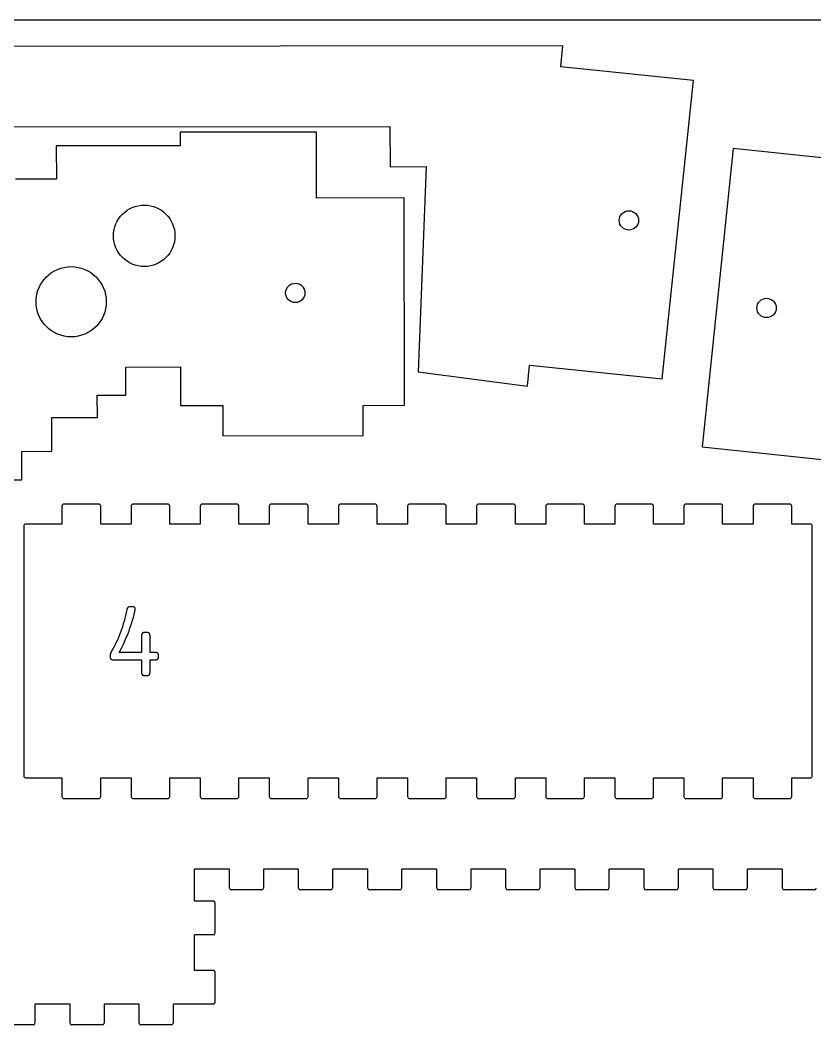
# Model space of a CAD drawing. Extents: x 296 to 1497, y 3 to 304.
# Drawn here: x 478.8 to 593.8, y 158.7 to 304.1 of the extents above; entities that cross this region are included whole.
import ezdxf

# ---------------------------------------------------------------- set-up
doc = ezdxf.new("R2010")
doc.units = 0
doc.layers.add('FLAT_PANELS', color=1, linetype='CONTINUOUS')
doc.layers.add('HELP_LINES', color=3, linetype='CONTINUOUS')

msp = doc.modelspace()

# ---------------------------------------------------------------- linework, layer by layer
at = {"layer": 'FLAT_PANELS'}
for p, q in [((557.3, 300.38), (397.8, 300.16)), ((556.99, 297.4), (557.3, 300.38, 0)), ((557.3, 300.38, 0), (557.3, 300.38)), ((556.99, 297.35), (556.99, 297.4)), ((576.18, 295.36), (556.99, 297.35)), ((571.69, 252.18), (576.18, 295.36)), ((437.99, 288.57), (532.28, 288.71)), ((521.64, 287.89), (501.92, 287.86)), ((501.92, 287.86), (501.93, 285.9)), ((521.65, 278.34), (521.64, 287.89)), ((532.28, 288.71), (532.29, 282.88)), ((501.93, 285.9), (484, 285.88)), ((484, 285.88), (484.01, 281.09)), ((581.96, 285.51), (577.47, 242.33)), ((601.16, 283.51), (581.96, 285.51)), ((532.29, 282.88), (537.53, 282.89)), ((537.53, 282.89), (536.35, 253.2)), ((484.01, 281.09), (478.07, 281.08)), ((534.33, 278.36), (521.65, 278.34)), ((534.37, 248.36), (534.33, 278.36)), ((494.04, 253.9), (501.97, 253.91)), ((494.05, 249.83), (494.04, 253.9)), ((501.97, 253.91), (501.98, 248.31)), ((536.35, 253.2), (552.18, 251.15)), ((552.18, 251.15), (552.49, 254.13)), ((552.49, 254.13), (552.5, 254.17)), ((552.5, 254.17), (571.69, 252.18)), ((489.93, 249.82), (494.05, 249.83)), ((489.94, 246.59), (489.93, 249.82)), ((501.98, 248.31), (508.09, 248.32)), ((508.09, 248.32), (508.1, 243.96)), ((528.38, 248.35), (534.37, 248.36)), ((528.39, 243.98), (528.38, 248.35)), ((483.36, 241.7), (483.35, 246.59)), ((483.35, 246.59), (489.94, 246.59)), ((508.1, 243.96), (528.39, 243.98)), ((479.01, 241.69), (483.36, 241.7)), ((479.01, 237.56), (479.01, 241.69)), ((577.47, 242.33), (596.67, 240.33)), ((319.51, 237.34), (479.01, 237.56)), ((490.12, 234.07, 0), (485.12, 234.07, 0)), ((500.12, 234.07, 0), (495.12, 234.07, 0)), ((510.12, 234.07, 0), (505.12, 234.07, 0)), ((520.12, 234.07, 0), (515.12, 234.07, 0)), ((530.12, 234.07, 0), (525.12, 234.07, 0)), ((540.12, 234.07, 0), (535.12, 234.07, 0)), ((550.12, 234.07, 0), (545.12, 234.07, 0)), ((560.12, 234.07, 0), (555.12, 234.07, 0)), ((570.12, 234.07, 0), (565.12, 234.07, 0)), ((580.12, 234.07, 0), (575.12, 234.07, 0)), ((590.12, 234.07, 0), (585.12, 234.07, 0)), ((484.82, 233.77, 0), (484.82, 231.17, 0)), ((490.42, 231.17, 0), (490.42, 233.77, 0)), ((494.82, 233.77, 0), (494.82, 231.17, 0)), ((500.42, 231.17, 0), (500.42, 233.77, 0)), ((504.82, 233.77, 0), (504.82, 231.17, 0)), ((510.42, 231.17, 0), (510.42, 233.77, 0)), ((514.82, 233.77, 0), (514.82, 231.17, 0)), ((520.42, 231.17, 0), (520.42, 233.77, 0)), ((524.82, 233.77, 0), (524.82, 231.17, 0)), ((530.42, 231.17, 0), (530.42, 233.77, 0)), ((534.82, 233.77, 0), (534.82, 231.17, 0)), ((540.42, 231.17, 0), (540.42, 233.77, 0)), ((544.82, 233.77, 0), (544.82, 231.17, 0)), ((550.42, 231.17, 0), (550.42, 233.77, 0)), ((554.82, 233.77, 0), (554.82, 231.17, 0)), ((560.42, 231.17, 0), (560.42, 233.77, 0)), ((564.82, 233.77, 0), (564.82, 231.17, 0)), ((570.42, 231.17, 0), (570.42, 233.77, 0)), ((574.82, 233.77, 0), (574.82, 231.17, 0)), ((580.42, 231.17, 0), (580.42, 233.77, 0)), ((584.82, 233.77, 0), (584.82, 231.17, 0)), ((590.42, 231.17, 0), (590.42, 233.77, 0)), ((484.82, 231.17, 0), (479.58, 231.17, 0)), ((494.82, 231.17, 0), (490.42, 231.17, 0)), ((504.82, 231.17, 0), (500.42, 231.17, 0)), ((514.82, 231.17, 0), (510.42, 231.17, 0)), ((524.82, 231.17, 0), (520.42, 231.17, 0)), ((534.82, 231.17, 0), (530.42, 231.17, 0)), ((544.82, 231.17, 0), (540.42, 231.17, 0)), ((554.82, 231.17, 0), (550.42, 231.17, 0)), ((564.82, 231.17, 0), (560.42, 231.17, 0)), ((574.82, 231.17, 0), (570.42, 231.17, 0)), ((584.82, 231.17, 0), (580.42, 231.17, 0)), ((593.09, 231.17, 0), (590.42, 231.17, 0)), ((479.28, 230.87, 0), (479.28, 194.76, 0)), ((593.39, 194.76, 0), (593.39, 230.87, 0)), ((479.58, 194.46, 0), (484.82, 194.46, 0)), ((484.82, 194.46, 0), (484.82, 191.76, 0)), ((490.42, 191.76, 0), (490.42, 194.46, 0)), ((490.42, 194.46, 0), (494.82, 194.46, 0)), ((494.82, 194.46, 0), (494.82, 191.76, 0)), ((500.42, 191.76, 0), (500.42, 194.46, 0)), ((500.42, 194.46, 0), (504.82, 194.46, 0)), ((504.82, 194.46, 0), (504.82, 191.76, 0)), ((510.42, 191.76, 0), (510.42, 194.46, 0)), ((510.42, 194.46, 0), (514.82, 194.46, 0)), ((514.82, 194.46, 0), (514.82, 191.76, 0)), ((520.42, 191.76, 0), (520.42, 194.46, 0)), ((520.42, 194.46, 0), (524.82, 194.46, 0)), ((524.82, 194.46, 0), (524.82, 191.76, 0)), ((530.42, 191.76, 0), (530.42, 194.46, 0)), ((530.42, 194.46, 0), (534.82, 194.46, 0)), ((534.82, 194.46, 0), (534.82, 191.76, 0)), ((540.42, 191.76, 0), (540.42, 194.46, 0)), ((540.42, 194.46, 0), (544.82, 194.46, 0)), ((544.82, 194.46, 0), (544.82, 191.76, 0)), ((550.42, 191.76, 0), (550.42, 194.46, 0)), ((550.42, 194.46, 0), (554.82, 194.46, 0)), ((554.82, 194.46, 0), (554.82, 191.76, 0)), ((560.42, 191.76, 0), (560.42, 194.46, 0)), ((560.42, 194.46, 0), (564.82, 194.46, 0)), ((564.82, 194.46, 0), (564.82, 191.76, 0)), ((570.42, 191.76, 0), (570.42, 194.46, 0)), ((570.42, 194.46, 0), (574.82, 194.46, 0)), ((574.82, 194.46, 0), (574.82, 191.76, 0)), ((580.42, 191.76, 0), (580.42, 194.46, 0)), ((580.42, 194.46, 0), (584.82, 194.46, 0)), ((584.82, 194.46, 0), (584.82, 191.76, 0)), ((590.42, 191.76, 0), (590.42, 194.46, 0)), ((590.42, 194.46, 0), (593.09, 194.46, 0)), ((485.12, 191.46, 0), (490.12, 191.46, 0)), ((495.12, 191.46, 0), (500.12, 191.46, 0)), ((505.12, 191.46, 0), (510.12, 191.46, 0)), ((515.12, 191.46, 0), (520.12, 191.46, 0)), ((525.12, 191.46, 0), (530.12, 191.46, 0)), ((535.12, 191.46, 0), (540.12, 191.46, 0)), ((545.12, 191.46, 0), (550.12, 191.46, 0)), ((555.12, 191.46, 0), (560.12, 191.46, 0)), ((565.12, 191.46, 0), (570.12, 191.46, 0)), ((575.12, 191.46, 0), (580.12, 191.46, 0)), ((585.12, 191.46, 0), (590.12, 191.46, 0)), ((504.01, 181.26), (503.96, 181.21)), ((503.96, 181.21), (503.96, 176.7)), ((509.01, 181.26), (504.01, 181.26)), ((509.06, 181.21), (509.01, 181.26)), ((509.06, 178.5), (509.06, 181.21)), ((514.01, 181.26), (513.96, 181.21)), ((513.96, 181.21), (513.96, 178.5)), ((519.01, 181.26), (514.01, 181.26)), ((519.06, 181.21), (519.01, 181.26)), ((519.06, 178.5), (519.06, 181.21)), ((524.01, 181.26), (523.96, 181.21)), ((523.96, 181.21), (523.96, 178.5)), ((529.01, 181.26), (524.01, 181.26)), ((529.06, 181.21), (529.01, 181.26)), ((529.06, 178.5), (529.06, 181.21)), ((534.01, 181.26), (533.96, 181.21)), ((533.96, 181.21), (533.96, 178.5)), ((539.01, 181.26), (534.01, 181.26)), ((539.06, 181.21), (539.01, 181.26)), ((539.06, 178.5), (539.06, 181.21)), ((544.01, 181.26), (543.96, 181.21)), ((543.96, 181.21), (543.96, 178.5)), ((549.01, 181.26), (544.01, 181.26)), ((549.06, 181.21), (549.01, 181.26)), ((549.06, 178.5), (549.06, 181.21)), ((554.01, 181.26), (553.96, 181.21)), ((553.96, 181.21), (553.96, 178.5)), ((559.01, 181.26), (554.01, 181.26)), ((559.06, 181.21), (559.01, 181.26)), ((559.06, 178.5), (559.06, 181.21)), ((564.01, 181.26), (563.96, 181.21)), ((563.96, 181.21), (563.96, 178.5)), ((569.01, 181.26), (564.01, 181.26)), ((569.06, 181.21), (569.01, 181.26)), ((569.06, 178.5), (569.06, 181.21)), ((574.01, 181.26), (573.96, 181.21)), ((573.96, 181.21), (573.96, 178.5)), ((579.01, 181.26), (574.01, 181.26)), ((579.06, 181.21), (579.01, 181.26)), ((579.06, 178.5), (579.06, 181.21)), ((584.01, 181.26), (583.96, 181.21)), ((583.96, 181.21), (583.96, 178.5)), ((589.01, 181.26), (584.01, 181.26)), ((589.06, 181.21), (589.01, 181.26)), ((589.06, 178.5), (589.06, 181.21)), ((513.71, 178.25), (509.31, 178.25)), ((523.71, 178.25), (519.31, 178.25)), ((533.71, 178.25), (529.31, 178.25)), ((543.71, 178.25), (539.31, 178.25)), ((553.71, 178.25), (549.31, 178.25)), ((563.71, 178.25), (559.31, 178.25)), ((573.71, 178.25), (569.31, 178.25)), ((583.71, 178.25), (579.31, 178.25)), ((593.71, 178.25), (589.31, 178.25)), ((503.96, 176.7), (504.01, 176.65)), ((504.01, 176.65), (506.71, 176.65)), ((506.96, 176.4), (506.96, 171.99)), ((504.01, 171.74), (503.96, 171.69)), ((503.96, 171.69), (503.96, 166.68)), ((506.71, 171.74), (504.01, 171.74)), ((503.96, 166.68), (504.01, 166.63)), ((504.01, 166.63), (506.71, 166.63)), ((506.96, 166.38), (506.96, 161.97)), ((480.95, 161.72), (480.9, 161.67)), ((480.9, 161.67), (480.9, 158.96)), ((485.95, 161.72), (480.95, 161.72)), ((486, 161.67), (485.95, 161.72)), ((486, 158.96), (486, 161.67)), ((490.95, 161.72), (490.9, 161.67)), ((490.9, 161.67), (490.9, 158.96)), ((495.95, 161.72), (490.95, 161.72)), ((496, 161.67), (495.95, 161.72)), ((496, 158.96), (496, 161.67)), ((500.95, 161.72), (500.9, 161.67)), ((500.9, 161.67), (500.9, 158.96)), ((506.71, 161.72), (500.95, 161.72)), ((480.65, 158.71), (476.25, 158.71)), ((490.65, 158.71), (486.25, 158.71)), ((500.65, 158.71), (496.25, 158.71))]:
    msp.add_line(p, q, dxfattribs=at)
for centre, radius in [((496.72, 272.88), 4.45), ((566.85, 275.11), 1.4), ((486.15, 263.34), 5.08), ((518.58, 264.62), 1.4), ((586.77, 262.44), 1.4)]:
    msp.add_circle(centre, radius, dxfattribs=at)
for centre, radius, start, end in [((485.12, 233.77, 0), 0.3, 90, 180), ((490.12, 233.77, 0), 0.3, 360, 90), ((495.12, 233.77, 0), 0.3, 90, 180), ((500.12, 233.77, 0), 0.3, 360, 90), ((505.12, 233.77, 0), 0.3, 90, 180), ((510.12, 233.77, 0), 0.3, 360, 90), ((515.12, 233.77, 0), 0.3, 90, 180), ((520.12, 233.77, 0), 0.3, 360, 90), ((525.12, 233.77, 0), 0.3, 90, 180), ((530.12, 233.77, 0), 0.3, 360, 90), ((535.12, 233.77, 0), 0.3, 90, 180), ((540.12, 233.77, 0), 0.3, 360, 90), ((545.12, 233.77, 0), 0.3, 90, 180), ((550.12, 233.77, 0), 0.3, 360, 90), ((555.12, 233.77, 0), 0.3, 90, 180), ((560.12, 233.77, 0), 0.3, 360, 90), ((565.12, 233.77, 0), 0.3, 90, 180), ((570.12, 233.77, 0), 0.3, 360, 90), ((575.12, 233.77, 0), 0.3, 90, 180), ((580.12, 233.77, 0), 0.3, 360, 90), ((585.12, 233.77, 0), 0.3, 90, 180), ((590.12, 233.77, 0), 0.3, 360, 90), ((479.58, 230.87, 0), 0.3, 90.0002, 180), ((593.09, 230.87, 0), 0.3, 360, 90.0004), ((479.58, 194.76, 0), 0.3, 180, 269.9998), ((593.09, 194.76, 0), 0.3, 269.9996, 0), ((485.12, 191.76, 0), 0.3, 180, 269.9998), ((490.12, 191.76, 0), 0.3, 269.9998, 0), ((495.12, 191.76, 0), 0.3, 180, 269.9998), ((500.12, 191.76, 0), 0.3, 269.9998, 0), ((505.12, 191.76, 0), 0.3, 180, 269.9998), ((510.12, 191.76, 0), 0.3, 269.9998, 0), ((515.12, 191.76, 0), 0.3, 180, 269.9998), ((520.12, 191.76, 0), 0.3, 269.9998, 0), ((525.12, 191.76, 0), 0.3, 180, 269.9998), ((530.12, 191.76, 0), 0.3, 269.9998, 0), ((535.12, 191.76, 0), 0.3, 180, 269.9998), ((540.12, 191.76, 0), 0.3, 269.9998, 0), ((545.12, 191.76, 0), 0.3, 180, 269.9998), ((550.12, 191.76, 0), 0.3, 269.9998, 0), ((555.12, 191.76, 0), 0.3, 180, 269.9998), ((560.12, 191.76, 0), 0.3, 269.9998, 0), ((565.12, 191.76, 0), 0.3, 180, 269.9998), ((570.12, 191.76, 0), 0.3, 269.9998, 0), ((575.12, 191.76, 0), 0.3, 180, 269.9998), ((580.12, 191.76, 0), 0.3, 269.9998, 0), ((585.12, 191.76, 0), 0.3, 180, 269.9998), ((590.12, 191.76, 0), 0.3, 269.9998, 0), ((509.31, 178.5), 0.25, 180, 270), ((513.71, 178.5), 0.25, 270, 0), ((519.31, 178.5), 0.25, 180, 270), ((523.71, 178.5), 0.25, 270, 0), ((529.31, 178.5), 0.25, 180, 270), ((533.71, 178.5), 0.25, 270, 0), ((539.31, 178.5), 0.25, 180, 270), ((543.71, 178.5), 0.25, 270, 0), ((549.31, 178.5), 0.25, 180, 270), ((553.71, 178.5), 0.25, 270, 0), ((559.31, 178.5), 0.25, 180, 270), ((563.71, 178.5), 0.25, 270, 0), ((569.31, 178.5), 0.25, 180, 270), ((573.71, 178.5), 0.25, 270, 0), ((579.31, 178.5), 0.25, 180, 270), ((583.71, 178.5), 0.25, 270, 0), ((589.31, 178.5), 0.25, 180, 270), ((593.71, 178.5), 0.25, 270, 0), ((506.71, 176.4), 0.25, 0, 90), ((506.71, 171.99), 0.25, 270, 0), ((506.71, 166.38), 0.25, 0, 90), ((506.71, 161.97), 0.25, 270.0001, 0), ((480.65, 158.96), 0.25, 270, 0), ((486.25, 158.96), 0.25, 180, 270), ((490.65, 158.96), 0.25, 270, 0), ((496.25, 158.96), 0.25, 180, 270), ((500.65, 158.96), 0.25, 270, 0)]:
    msp.add_arc(centre, radius, start, end, dxfattribs=at)
at = {"layer": 'HELP_LINES'}
for p, q in [((895.91, 304.09), (295.91, 304.09)), ((494.1, 218.37), (494.01, 217.95)), ((494.19, 218.79), (494.1, 218.37)), ((494.2, 218.84), (494.19, 218.83)), ((494.19, 218.83), (494.19, 218.81)), ((494.19, 218.81), (494.19, 218.79)), ((494.21, 218.88), (494.2, 218.87)), ((494.2, 218.87), (494.2, 218.85)), ((494.2, 218.85), (494.2, 218.84)), ((494.22, 218.91), (494.21, 218.9)), ((494.21, 218.9), (494.21, 218.89)), ((494.21, 218.89), (494.21, 218.88)), ((494.23, 218.93), (494.22, 218.92)), ((494.22, 218.92), (494.22, 218.91)), ((494.24, 218.95), (494.23, 218.95)), ((494.23, 218.95), (494.23, 218.94)), ((494.23, 218.94), (494.23, 218.93)), ((494.25, 218.97), (494.24, 218.96)), ((494.24, 218.96), (494.24, 218.95)), ((494.26, 218.99), (494.25, 218.98)), ((494.25, 218.98), (494.25, 218.97)), ((494.27, 219.01), (494.26, 219)), ((494.26, 219), (494.26, 218.99)), ((494.28, 219.02), (494.27, 219.02)), ((494.27, 219.02), (494.27, 219.01)), ((494.29, 219.03), (494.28, 219.02)), ((494.3, 219.05), (494.29, 219.04)), ((494.29, 219.04), (494.29, 219.03)), ((494.31, 219.06), (494.3, 219.05)), ((494.32, 219.07), (494.31, 219.06)), ((494.31, 219.06), (494.31, 219.06)), ((494.33, 219.08), (494.32, 219.07)), ((494.34, 219.09), (494.33, 219.08)), ((494.33, 219.08), (494.33, 219.08)), ((494.35, 219.1), (494.34, 219.09)), ((494.36, 219.1), (494.35, 219.1)), ((494.37, 219.12), (494.36, 219.11)), ((494.36, 219.11), (494.36, 219.1)), ((494.38, 219.12), (494.37, 219.12)), ((494.39, 219.13), (494.38, 219.12)), ((494.4, 219.13), (494.39, 219.13)), ((494.41, 219.14), (494.4, 219.13)), ((494.42, 219.15), (494.41, 219.14)), ((494.41, 219.14), (494.41, 219.14)), ((494.43, 219.15), (494.42, 219.15)), ((494.44, 219.15), (494.43, 219.15)), ((494.45, 219.16), (494.44, 219.15)), ((494.46, 219.16), (494.45, 219.16)), ((494.47, 219.17), (494.46, 219.16)), ((494.48, 219.17), (494.47, 219.17)), ((494.49, 219.17), (494.48, 219.17)), ((494.5, 219.18), (494.49, 219.17)), ((494.51, 219.18), (494.5, 219.18)), ((494.52, 219.18), (494.51, 219.18)), ((494.53, 219.18), (494.52, 219.18)), ((494.54, 219.18), (494.53, 219.18)), ((494.56, 219.19), (494.54, 219.18)), ((494.57, 219.19), (494.56, 219.19)), ((494.58, 219.19), (494.57, 219.19)), ((494.59, 219.19), (494.58, 219.19)), ((494.6, 219.19), (494.59, 219.19)), ((494.61, 219.19), (494.6, 219.19)), ((494.63, 219.19), (494.61, 219.19)), ((494.64, 219.19), (494.63, 219.19)), ((494.65, 219.19), (494.64, 219.19)), ((495.08, 219.19), (494.65, 219.19)), ((495.1, 219.19), (495.08, 219.19)), ((495.11, 219.19), (495.1, 219.19)), ((495.12, 219.19), (495.11, 219.19)), ((495.13, 219.19), (495.12, 219.19)), ((495.14, 219.19), (495.13, 219.19)), ((495.15, 219.19), (495.14, 219.19)), ((495.16, 219.19), (495.15, 219.19)), ((495.15, 217.68), (495.25, 218.08)), ((495.16, 219.18), (495.16, 219.19)), ((495.17, 219.18), (495.16, 219.18)), ((495.18, 219.18), (495.17, 219.18)), ((495.19, 219.18), (495.18, 219.18)), ((495.2, 219.18), (495.19, 219.18)), ((495.21, 219.17), (495.2, 219.18)), ((495.22, 219.17), (495.21, 219.17)), ((495.23, 219.17), (495.22, 219.17)), ((495.23, 219.16), (495.23, 219.17)), ((495.24, 219.16), (495.23, 219.16)), ((495.25, 219.16), (495.24, 219.16)), ((495.26, 219.15), (495.25, 219.16)), ((495.25, 218.08), (495.41, 218.71)), ((495.27, 219.15), (495.26, 219.15)), ((495.26, 219.15), (495.26, 219.15)), ((495.28, 219.14), (495.27, 219.15)), ((495.29, 219.14), (495.28, 219.14)), ((495.29, 219.13), (495.29, 219.14)), ((495.3, 219.13), (495.29, 219.13)), ((495.31, 219.12), (495.3, 219.13)), ((495.32, 219.11), (495.31, 219.12)), ((495.31, 219.12), (495.31, 219.12)), ((495.33, 219.11), (495.32, 219.11)), ((495.33, 219.1), (495.33, 219.11)), ((495.34, 219.1), (495.33, 219.1)), ((495.35, 219.09), (495.34, 219.1)), ((495.36, 219.08), (495.35, 219.09)), ((495.35, 219.09), (495.35, 219.09)), ((495.37, 219.07), (495.36, 219.08)), ((495.36, 219.08), (495.36, 219.08)), ((495.37, 219.06), (495.37, 219.07)), ((495.38, 219.06), (495.37, 219.06)), ((495.38, 219.05), (495.38, 219.06)), ((495.39, 219.04), (495.38, 219.05)), ((495.4, 219.03), (495.39, 219.04)), ((495.39, 219.04), (495.39, 219.04)), ((495.4, 219.02), (495.4, 219.03)), ((495.41, 219.01), (495.4, 219.02)), ((495.4, 219.02), (495.4, 219.02)), ((495.41, 219), (495.41, 219.01)), ((495.41, 218.99), (495.41, 219)), ((495.42, 218.98), (495.41, 218.99)), ((495.41, 218.99), (495.41, 218.99)), ((495.41, 218.74), (495.42, 218.77)), ((495.41, 218.71), (495.41, 218.74)), ((495.42, 218.97), (495.42, 218.98)), ((495.42, 218.96), (495.42, 218.97)), ((495.42, 218.95), (495.42, 218.96)), ((495.42, 218.96), (495.42, 218.96)), ((495.43, 218.94), (495.42, 218.95)), ((495.42, 218.79), (495.43, 218.82)), ((495.42, 218.77), (495.42, 218.79)), ((495.43, 218.93), (495.43, 218.94)), ((495.43, 218.92), (495.43, 218.93)), ((495.43, 218.91), (495.43, 218.92)), ((495.43, 218.9), (495.43, 218.91)), ((495.43, 218.89), (495.43, 218.9)), ((495.43, 218.9), (495.43, 218.9)), ((495.43, 218.88), (495.43, 218.89)), ((495.43, 218.87), (495.43, 218.88)), ((495.43, 218.86), (495.43, 218.87)), ((495.43, 218.85), (495.43, 218.86)), ((495.43, 218.84), (495.43, 218.85)), ((495.43, 218.83), (495.43, 218.84)), ((495.43, 218.82), (495.43, 218.83)), ((493.68, 216.73), (493.56, 216.33)), ((493.8, 217.14), (493.68, 216.73)), ((493.9, 217.54), (493.8, 217.14)), ((494.01, 217.95), (493.9, 217.54)), ((494.8, 216.51), (494.92, 216.9)), ((494.92, 216.9), (495.04, 217.29)), ((495.04, 217.29), (495.15, 217.68)), ((493.29, 215.54), (493.14, 215.16)), ((493.43, 215.94), (493.29, 215.54)), ((493.56, 216.33), (493.43, 215.94)), ((494.07, 214.62), (494.38, 215.36)), ((494.38, 215.36), (494.52, 215.74)), ((494.52, 215.74), (494.66, 216.12)), ((494.66, 216.12), (494.8, 216.51)), ((496.35, 215.2), (496.34, 215.19)), ((496.34, 215.19), (496.34, 215.18)), ((496.34, 215.18), (496.34, 215.17)), ((496.34, 215.17), (496.34, 215.16)), ((496.36, 215.23), (496.35, 215.22)), ((496.35, 215.22), (496.35, 215.21)), ((496.35, 215.21), (496.35, 215.2)), ((496.37, 215.26), (496.36, 215.25)), ((496.36, 215.25), (496.36, 215.24)), ((496.36, 215.24), (496.36, 215.23)), ((496.38, 215.29), (496.37, 215.28)), ((496.37, 215.28), (496.37, 215.27)), ((496.37, 215.27), (496.37, 215.26)), ((496.39, 215.3), (496.38, 215.3)), ((496.38, 215.3), (496.38, 215.29)), ((496.4, 215.32), (496.39, 215.31)), ((496.39, 215.31), (496.39, 215.3)), ((496.41, 215.34), (496.4, 215.33)), ((496.4, 215.33), (496.4, 215.32)), ((496.42, 215.34), (496.41, 215.34)), ((496.43, 215.36), (496.42, 215.35)), ((496.42, 215.35), (496.42, 215.34)), ((496.44, 215.37), (496.43, 215.37)), ((496.43, 215.37), (496.43, 215.36)), ((496.45, 215.38), (496.44, 215.37)), ((496.46, 215.39), (496.45, 215.39)), ((496.45, 215.39), (496.45, 215.38)), ((496.47, 215.4), (496.46, 215.39)), ((496.48, 215.4), (496.47, 215.4)), ((496.49, 215.42), (496.48, 215.41)), ((496.48, 215.41), (496.48, 215.4)), ((496.5, 215.42), (496.49, 215.42)), ((496.51, 215.43), (496.5, 215.42)), ((496.52, 215.43), (496.51, 215.43)), ((496.53, 215.44), (496.52, 215.44)), ((496.52, 215.44), (496.52, 215.43)), ((496.54, 215.44), (496.53, 215.44)), ((496.55, 215.45), (496.54, 215.44)), ((496.56, 215.45), (496.55, 215.45)), ((496.57, 215.45), (496.56, 215.45)), ((496.58, 215.46), (496.57, 215.45)), ((496.59, 215.46), (496.58, 215.46)), ((496.6, 215.46), (496.59, 215.46)), ((496.61, 215.47), (496.6, 215.46)), ((496.62, 215.47), (496.61, 215.47)), ((496.63, 215.47), (496.62, 215.47)), ((496.64, 215.47), (496.63, 215.47)), ((496.65, 215.47), (496.64, 215.47)), ((496.67, 215.48), (496.65, 215.47)), ((496.68, 215.48), (496.67, 215.48)), ((496.69, 215.48), (496.68, 215.48)), ((496.7, 215.48), (496.69, 215.48)), ((496.71, 215.48), (496.7, 215.48)), ((496.72, 215.48), (496.71, 215.48)), ((496.74, 215.48), (496.72, 215.48)), ((497.16, 215.48), (496.74, 215.48)), ((497.17, 215.48), (497.16, 215.48)), ((497.19, 215.48), (497.17, 215.48)), ((497.2, 215.48), (497.19, 215.48)), ((497.21, 215.48), (497.2, 215.48)), ((497.22, 215.48), (497.21, 215.48)), ((497.23, 215.47), (497.22, 215.48)), ((497.24, 215.47), (497.23, 215.47)), ((497.26, 215.47), (497.24, 215.47)), ((497.27, 215.47), (497.26, 215.47)), ((497.28, 215.47), (497.27, 215.47)), ((497.29, 215.46), (497.28, 215.47)), ((497.3, 215.46), (497.29, 215.46)), ((497.31, 215.46), (497.3, 215.46)), ((497.32, 215.45), (497.31, 215.46)), ((497.33, 215.45), (497.32, 215.45)), ((497.34, 215.45), (497.33, 215.45)), ((497.34, 215.44), (497.34, 215.45)), ((497.35, 215.44), (497.34, 215.44)), ((497.36, 215.44), (497.35, 215.44)), ((497.37, 215.43), (497.36, 215.44)), ((497.38, 215.43), (497.37, 215.43)), ((497.39, 215.42), (497.38, 215.43)), ((497.4, 215.42), (497.39, 215.42)), ((497.4, 215.41), (497.4, 215.42)), ((497.41, 215.4), (497.4, 215.41)), ((497.42, 215.4), (497.41, 215.4)), ((497.43, 215.39), (497.42, 215.4)), ((497.44, 215.38), (497.43, 215.39)), ((497.43, 215.39), (497.43, 215.39)), ((497.45, 215.37), (497.44, 215.38)), ((497.46, 215.36), (497.45, 215.37)), ((497.45, 215.37), (497.45, 215.37)), ((497.47, 215.35), (497.46, 215.36)), ((497.47, 215.34), (497.47, 215.35)), ((497.48, 215.34), (497.47, 215.34)), ((497.48, 215.33), (497.48, 215.34)), ((497.49, 215.32), (497.48, 215.33)), ((497.49, 215.31), (497.49, 215.32)), ((497.5, 215.3), (497.49, 215.31)), ((497.51, 215.29), (497.5, 215.3)), ((497.5, 215.3), (497.5, 215.3)), ((497.51, 215.28), (497.51, 215.29)), ((497.52, 215.27), (497.51, 215.28)), ((497.52, 215.26), (497.52, 215.27)), ((497.52, 215.25), (497.52, 215.26)), ((497.53, 215.24), (497.52, 215.25)), ((497.53, 215.23), (497.53, 215.24)), ((497.53, 215.22), (497.53, 215.23)), ((497.54, 215.21), (497.53, 215.22)), ((497.54, 215.2), (497.54, 215.21)), ((497.54, 215.19), (497.54, 215.2)), ((497.54, 215.18), (497.54, 215.19)), ((497.55, 215.17), (497.54, 215.18)), ((497.55, 215.16), (497.55, 215.17)), ((492.66, 214.02), (492.48, 213.65)), ((492.83, 214.39), (492.66, 214.02)), ((492.99, 214.77), (492.83, 214.39)), ((493.14, 215.16), (492.99, 214.77)), ((493.42, 213.22), (493.75, 213.91)), ((493.75, 213.91), (494.07, 214.62)), ((496.34, 215.14), (496.33, 215.12)), ((496.33, 215.12), (496.33, 215.11)), ((496.33, 215.11), (496.33, 215.1)), ((496.33, 215.1), (496.33, 215.08)), ((496.33, 215.08), (496.33, 212.58)), ((496.34, 215.16), (496.34, 215.15)), ((496.34, 215.15), (496.34, 215.14)), ((497.55, 215.15), (497.55, 215.16)), ((497.55, 215.14), (497.55, 215.15)), ((497.55, 215.12), (497.55, 215.14)), ((497.55, 215.11), (497.55, 215.12)), ((497.56, 215.1), (497.55, 215.11)), ((497.56, 215.08), (497.56, 215.1)), ((497.56, 215.05), (497.56, 215.08)), ((497.56, 212.58), (497.56, 215.05)), ((491.8, 212.29), (491.79, 212.26)), ((491.81, 212.36), (491.8, 212.33)), ((491.8, 212.33), (491.8, 212.29)), ((491.82, 212.4), (491.81, 212.36)), ((491.83, 212.43), (491.82, 212.4)), ((491.84, 212.46), (491.83, 212.43)), ((491.85, 212.47), (491.84, 212.46)), ((491.86, 212.5), (491.85, 212.49)), ((491.85, 212.49), (491.85, 212.47)), ((491.87, 212.52), (491.86, 212.51)), ((491.86, 212.51), (491.86, 212.5)), ((491.88, 212.55), (491.87, 212.54)), ((491.87, 212.54), (491.87, 212.52)), ((491.89, 212.56), (491.88, 212.55)), ((491.9, 212.58), (491.89, 212.57)), ((491.89, 212.57), (491.89, 212.56)), ((492.1, 212.93), (491.9, 212.58)), ((492.29, 213.29), (492.1, 212.93)), ((492.48, 213.65), (492.29, 213.29)), ((493.07, 212.58), (493.25, 212.9)), ((496.33, 212.58), (493.07, 212.58)), ((493.25, 212.9), (493.42, 213.22)), ((498.4, 212.58), (497.56, 212.58)), ((498.41, 212.58), (498.4, 212.58)), ((498.42, 212.58), (498.41, 212.58)), ((498.44, 212.58), (498.42, 212.58)), ((498.45, 212.58), (498.44, 212.58)), ((498.46, 212.57), (498.45, 212.58)), ((498.47, 212.57), (498.46, 212.57)), ((498.48, 212.57), (498.47, 212.57)), ((498.49, 212.57), (498.48, 212.57)), ((498.5, 212.57), (498.49, 212.57)), ((498.51, 212.57), (498.5, 212.57)), ((498.52, 212.56), (498.51, 212.57)), ((498.53, 212.56), (498.52, 212.56)), ((498.54, 212.56), (498.53, 212.56)), ((498.55, 212.55), (498.54, 212.56)), ((498.56, 212.55), (498.55, 212.55)), ((498.57, 212.55), (498.56, 212.55)), ((498.58, 212.54), (498.57, 212.55)), ((498.59, 212.54), (498.58, 212.54)), ((498.6, 212.54), (498.59, 212.54)), ((498.6, 212.53), (498.6, 212.54)), ((498.61, 212.53), (498.6, 212.53)), ((498.62, 212.52), (498.61, 212.53)), ((498.63, 212.52), (498.62, 212.52)), ((498.64, 212.51), (498.63, 212.52)), ((498.65, 212.51), (498.64, 212.51)), ((498.65, 212.5), (498.65, 212.51)), ((498.66, 212.49), (498.65, 212.5)), ((498.67, 212.49), (498.66, 212.49)), ((498.68, 212.48), (498.67, 212.49)), ((498.69, 212.47), (498.68, 212.48)), ((498.68, 212.48), (498.68, 212.48)), ((498.7, 212.46), (498.69, 212.47)), ((498.71, 212.45), (498.7, 212.46)), ((498.7, 212.46), (498.7, 212.46)), ((498.72, 212.44), (498.71, 212.45)), ((498.72, 212.43), (498.72, 212.44)), ((498.73, 212.43), (498.72, 212.43)), ((498.73, 212.42), (498.73, 212.43)), ((498.74, 212.41), (498.73, 212.42)), ((498.75, 212.4), (498.74, 212.41)), ((498.75, 212.39), (498.75, 212.4)), ((498.76, 212.38), (498.75, 212.39)), ((498.76, 212.37), (498.76, 212.38)), ((498.76, 212.38), (498.76, 212.38)), ((498.77, 212.36), (498.76, 212.37)), ((498.77, 212.35), (498.77, 212.36)), ((498.78, 212.34), (498.77, 212.35)), ((498.78, 212.33), (498.78, 212.34)), ((498.78, 212.32), (498.78, 212.33)), ((498.79, 212.31), (498.78, 212.32)), ((498.79, 212.3), (498.79, 212.31)), ((498.79, 212.29), (498.79, 212.3)), ((498.79, 212.28), (498.79, 212.29)), ((498.79, 212.27), (498.79, 212.28)), ((498.8, 212.26), (498.79, 212.27)), ((498.8, 212.25), (498.8, 212.26)), ((491.79, 212.26), (491.78, 212.22)), ((491.78, 212.22), (491.78, 212.18)), ((491.78, 212.18), (491.78, 212.14)), ((491.78, 212.14), (491.78, 212.1)), ((491.78, 212.1), (491.78, 211.96)), ((491.78, 211.96), (491.78, 211.95)), ((491.78, 211.95), (491.78, 211.94)), ((491.78, 211.94), (491.78, 211.92)), ((491.78, 211.92), (491.78, 211.91)), ((491.78, 211.91), (491.78, 211.9)), ((491.78, 211.9), (491.78, 211.89)), ((491.78, 211.89), (491.78, 211.88)), ((491.78, 211.88), (491.78, 211.87)), ((491.78, 211.87), (491.78, 211.86)), ((491.78, 211.86), (491.79, 211.85)), ((491.79, 211.85), (491.79, 211.84)), ((491.79, 211.84), (491.79, 211.83)), ((491.79, 211.83), (491.79, 211.82)), ((491.79, 211.82), (491.8, 211.81)), ((491.8, 211.81), (491.8, 211.8)), ((491.8, 211.8), (491.8, 211.79)), ((491.8, 211.79), (491.81, 211.78)), ((491.81, 211.78), (491.81, 211.77)), ((491.81, 211.77), (491.82, 211.76)), ((491.82, 211.76), (491.82, 211.75)), ((491.82, 211.75), (491.82, 211.74)), ((491.82, 211.74), (491.83, 211.74)), ((491.83, 211.74), (491.83, 211.73)), ((491.83, 211.73), (491.84, 211.72)), ((491.84, 211.72), (491.84, 211.71)), ((491.84, 211.71), (491.85, 211.7)), ((491.85, 211.7), (491.86, 211.7)), ((491.86, 211.7), (491.86, 211.69)), ((491.86, 211.69), (491.87, 211.68)), ((491.87, 211.68), (491.87, 211.67)), ((491.87, 211.67), (491.88, 211.67)), ((491.88, 211.67), (491.89, 211.66)), ((491.89, 211.66), (491.9, 211.65)), ((491.9, 211.65), (491.9, 211.64)), ((491.9, 211.64), (491.91, 211.64)), ((491.91, 211.64), (491.92, 211.63)), ((491.92, 211.63), (491.93, 211.63)), ((491.93, 211.63), (491.93, 211.62)), ((491.93, 211.62), (491.94, 211.61)), ((491.94, 211.61), (491.95, 211.61)), ((491.95, 211.61), (491.96, 211.6)), ((491.96, 211.6), (491.97, 211.6)), ((491.97, 211.6), (491.98, 211.59)), ((491.98, 211.59), (491.98, 211.59)), ((491.98, 211.59), (491.99, 211.59)), ((491.99, 211.59), (492, 211.58)), ((492, 211.58), (492.01, 211.58)), ((492.01, 211.58), (492.02, 211.57)), ((492.02, 211.57), (492.03, 211.57)), ((492.03, 211.57), (492.04, 211.57)), ((492.04, 211.57), (492.05, 211.56)), ((492.05, 211.56), (492.06, 211.56)), ((492.06, 211.56), (492.07, 211.56)), ((492.07, 211.56), (492.08, 211.56)), ((492.08, 211.56), (492.09, 211.55)), ((492.09, 211.55), (492.1, 211.55)), ((492.1, 211.55), (492.11, 211.55)), ((492.11, 211.55), (492.12, 211.55)), ((492.12, 211.55), (492.13, 211.55)), ((492.13, 211.55), (492.14, 211.55)), ((492.14, 211.55), (492.15, 211.55)), ((492.15, 211.55), (492.17, 211.55)), ((492.17, 211.55), (492.18, 211.55)), ((492.18, 211.55), (496.33, 211.55)), ((496.33, 211.55), (496.33, 209.68)), ((497.56, 209.67), (497.56, 211.55)), ((497.56, 211.55), (498.39, 211.55)), ((498.39, 211.55), (498.4, 211.55)), ((498.4, 211.55), (498.41, 211.55)), ((498.41, 211.55), (498.42, 211.55)), ((498.42, 211.55), (498.44, 211.55)), ((498.44, 211.55), (498.45, 211.55)), ((498.45, 211.55), (498.46, 211.55)), ((498.46, 211.55), (498.47, 211.55)), ((498.47, 211.55), (498.48, 211.55)), ((498.48, 211.55), (498.49, 211.55)), ((498.49, 211.55), (498.5, 211.56)), ((498.5, 211.56), (498.51, 211.56)), ((498.51, 211.56), (498.52, 211.56)), ((498.52, 211.56), (498.53, 211.56)), ((498.53, 211.56), (498.54, 211.57)), ((498.54, 211.57), (498.55, 211.57)), ((498.55, 211.57), (498.56, 211.57)), ((498.56, 211.57), (498.57, 211.58)), ((498.57, 211.58), (498.58, 211.58)), ((498.58, 211.58), (498.59, 211.59)), ((498.59, 211.59), (498.6, 211.59)), ((498.6, 211.59), (498.61, 211.6)), ((498.6, 211.59), (498.6, 211.59)), ((498.61, 211.6), (498.62, 211.6)), ((498.62, 211.6), (498.63, 211.61)), ((498.63, 211.61), (498.64, 211.61)), ((498.64, 211.61), (498.65, 211.62)), ((498.65, 211.62), (498.65, 211.63)), ((498.65, 211.63), (498.66, 211.63)), ((498.66, 211.63), (498.67, 211.64)), ((498.67, 211.64), (498.68, 211.64)), ((498.68, 211.65), (498.69, 211.66)), ((498.68, 211.64), (498.68, 211.65)), ((498.69, 211.66), (498.7, 211.67)), ((498.7, 211.67), (498.71, 211.68)), ((498.7, 211.67), (498.7, 211.67)), ((498.71, 211.68), (498.72, 211.69)), ((498.72, 211.69), (498.72, 211.7)), ((498.72, 211.7), (498.73, 211.7)), ((498.73, 211.71), (498.74, 211.72)), ((498.73, 211.7), (498.73, 211.71)), ((498.74, 211.72), (498.75, 211.73)), ((498.75, 211.73), (498.75, 211.74)), ((498.75, 211.74), (498.76, 211.74)), ((498.76, 211.76), (498.77, 211.77)), ((498.76, 211.75), (498.76, 211.76)), ((498.76, 211.74), (498.76, 211.75)), ((498.77, 211.78), (498.78, 211.79)), ((498.77, 211.77), (498.77, 211.78)), ((498.78, 211.81), (498.79, 211.82)), ((498.78, 211.8), (498.78, 211.81)), ((498.78, 211.79), (498.78, 211.8)), ((498.79, 211.86), (498.8, 211.87)), ((498.79, 211.85), (498.79, 211.86)), ((498.79, 211.84), (498.79, 211.85)), ((498.79, 211.83), (498.79, 211.84)), ((498.79, 211.82), (498.79, 211.83)), ((498.8, 212.24), (498.8, 212.25)), ((498.8, 212.23), (498.8, 212.24)), ((498.8, 212.22), (498.8, 212.23)), ((498.8, 212.21), (498.8, 212.22)), ((498.8, 212.2), (498.8, 212.21)), ((498.8, 212.18), (498.8, 212.2)), ((498.8, 212.17), (498.8, 212.18)), ((498.8, 211.95), (498.8, 212.17)), ((498.8, 211.94), (498.8, 211.95)), ((498.8, 211.92), (498.8, 211.94)), ((498.8, 211.91), (498.8, 211.92)), ((498.8, 211.9), (498.8, 211.91)), ((498.8, 211.89), (498.8, 211.9)), ((498.8, 211.88), (498.8, 211.89)), ((498.8, 211.87), (498.8, 211.88)), ((496.33, 209.68), (496.33, 209.67)), ((496.33, 209.67), (496.33, 209.65)), ((496.33, 209.65), (496.33, 209.64)), ((496.33, 209.64), (496.33, 209.63)), ((496.33, 209.63), (496.33, 209.62)), ((496.33, 209.62), (496.33, 209.61)), ((496.33, 209.61), (496.34, 209.6)), ((496.34, 209.6), (496.34, 209.59)), ((496.34, 209.59), (496.34, 209.58)), ((496.34, 209.58), (496.34, 209.57)), ((496.34, 209.57), (496.34, 209.56)), ((496.34, 209.56), (496.34, 209.55)), ((496.34, 209.55), (496.35, 209.54)), ((496.35, 209.54), (496.35, 209.53)), ((496.35, 209.53), (496.35, 209.52)), ((496.35, 209.52), (496.36, 209.51)), ((496.36, 209.51), (496.36, 209.5)), ((496.36, 209.5), (496.36, 209.49)), ((496.36, 209.49), (496.37, 209.48)), ((496.37, 209.48), (496.37, 209.47)), ((496.37, 209.47), (496.37, 209.47)), ((496.37, 209.47), (496.38, 209.46)), ((496.38, 209.46), (496.38, 209.45)), ((496.38, 209.45), (496.39, 209.44)), ((496.39, 209.44), (496.39, 209.43)), ((496.39, 209.43), (496.4, 209.42)), ((496.4, 209.42), (496.4, 209.42)), ((496.4, 209.42), (496.41, 209.41)), ((496.41, 209.41), (496.42, 209.4)), ((496.42, 209.4), (496.42, 209.39)), ((496.42, 209.39), (496.43, 209.39)), ((496.43, 209.39), (496.43, 209.38)), ((496.43, 209.38), (496.44, 209.37)), ((496.44, 209.37), (496.45, 209.37)), ((496.45, 209.37), (496.45, 209.36)), ((496.45, 209.36), (496.46, 209.36)), ((496.46, 209.36), (496.47, 209.35)), ((496.47, 209.35), (496.48, 209.34)), ((497.41, 209.34), (497.42, 209.35)), ((497.42, 209.35), (497.43, 209.36)), ((497.43, 209.36), (497.44, 209.37)), ((497.43, 209.36), (497.43, 209.36)), ((497.44, 209.37), (497.45, 209.37)), ((497.45, 209.38), (497.46, 209.39)), ((497.45, 209.37), (497.45, 209.38)), ((497.46, 209.39), (497.47, 209.39)), ((497.47, 209.4), (497.48, 209.41)), ((497.47, 209.39), (497.47, 209.4)), ((497.48, 209.41), (497.48, 209.42)), ((497.48, 209.42), (497.49, 209.42)), ((497.49, 209.43), (497.5, 209.44)), ((497.49, 209.42), (497.49, 209.43)), ((497.5, 209.45), (497.51, 209.46)), ((497.5, 209.44), (497.5, 209.45)), ((497.51, 209.46), (497.51, 209.47)), ((497.51, 209.47), (497.52, 209.47)), ((497.52, 209.49), (497.53, 209.5)), ((497.52, 209.48), (497.52, 209.49)), ((497.52, 209.47), (497.52, 209.48)), ((497.53, 209.52), (497.54, 209.53)), ((497.53, 209.51), (497.53, 209.52)), ((497.53, 209.5), (497.53, 209.51)), ((497.54, 209.56), (497.55, 209.57)), ((497.54, 209.55), (497.54, 209.56)), ((497.54, 209.54), (497.54, 209.55)), ((497.54, 209.53), (497.54, 209.54)), ((497.55, 209.62), (497.56, 209.63)), ((497.55, 209.61), (497.55, 209.62)), ((497.55, 209.6), (497.55, 209.61)), ((497.55, 209.59), (497.55, 209.6)), ((497.55, 209.58), (497.55, 209.59)), ((497.55, 209.57), (497.55, 209.58)), ((497.56, 209.65), (497.56, 209.67)), ((497.56, 209.64), (497.56, 209.65)), ((497.56, 209.63), (497.56, 209.64)), ((496.48, 209.34), (496.48, 209.34)), ((496.48, 209.34), (496.49, 209.33)), ((496.49, 209.33), (496.5, 209.33)), ((496.5, 209.33), (496.51, 209.32)), ((496.51, 209.32), (496.52, 209.32)), ((496.52, 209.32), (496.52, 209.31)), ((496.52, 209.31), (496.53, 209.31)), ((496.53, 209.31), (496.54, 209.31)), ((496.54, 209.31), (496.55, 209.3)), ((496.55, 209.3), (496.56, 209.3)), ((496.56, 209.3), (496.57, 209.3)), ((496.57, 209.3), (496.58, 209.29)), ((496.58, 209.29), (496.59, 209.29)), ((496.59, 209.29), (496.6, 209.29)), ((496.6, 209.29), (496.61, 209.28)), ((496.61, 209.28), (496.62, 209.28)), ((496.62, 209.28), (496.63, 209.28)), ((496.63, 209.28), (496.64, 209.28)), ((496.64, 209.28), (496.65, 209.28)), ((496.65, 209.28), (496.67, 209.28)), ((496.67, 209.28), (496.68, 209.27)), ((496.68, 209.27), (496.69, 209.27)), ((496.69, 209.27), (496.7, 209.27)), ((496.7, 209.27), (496.71, 209.27)), ((496.71, 209.27), (496.72, 209.27)), ((496.72, 209.27), (497.16, 209.27)), ((497.16, 209.27), (497.17, 209.27)), ((497.17, 209.27), (497.19, 209.27)), ((497.19, 209.27), (497.2, 209.27)), ((497.2, 209.27), (497.21, 209.27)), ((497.21, 209.27), (497.22, 209.28)), ((497.22, 209.28), (497.23, 209.28)), ((497.23, 209.28), (497.24, 209.28)), ((497.24, 209.28), (497.26, 209.28)), ((497.26, 209.28), (497.27, 209.28)), ((497.27, 209.28), (497.28, 209.28)), ((497.28, 209.28), (497.29, 209.29)), ((497.29, 209.29), (497.3, 209.29)), ((497.3, 209.29), (497.31, 209.29)), ((497.31, 209.29), (497.32, 209.3)), ((497.32, 209.3), (497.33, 209.3)), ((497.33, 209.3), (497.34, 209.3)), ((497.34, 209.3), (497.34, 209.31)), ((497.34, 209.31), (497.35, 209.31)), ((497.35, 209.31), (497.36, 209.31)), ((497.36, 209.31), (497.37, 209.32)), ((497.37, 209.32), (497.38, 209.32)), ((497.38, 209.32), (497.39, 209.33)), ((497.39, 209.33), (497.4, 209.33)), ((497.4, 209.33), (497.4, 209.34)), ((497.4, 209.34), (497.41, 209.34))]:
    msp.add_line(p, q, dxfattribs=at)

doc.saveas('drawing.dxf')
